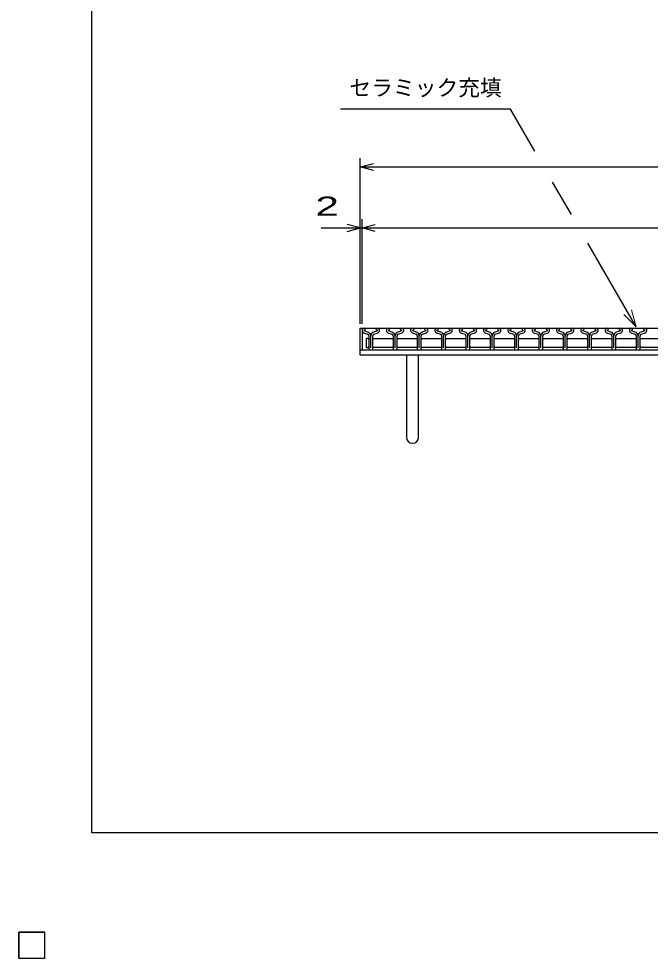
# Model space of a CAD drawing. Units: millimetres, scale not verified. Extents: x -1820 to 1724, y -1285 to 1059.
# Drawn here: x -1820 to -1095, y -1285 to -207 of the extents above; entities that cross this region are included whole.
import ezdxf
from ezdxf.enums import TextEntityAlignment as Align

# ---------------------------------------------------------------- set-up
doc = ezdxf.new("R2010")
doc.units = ezdxf.units.MM
doc.header["$LTSCALE"] = 10
for name, color, linetype, lineweight in [('0_2', 150, 'Continuous', 25), ('16', 3, 'Continuous', 25), ('19', 6, 'Continuous', 25), ('22', 2, 'Continuous', 25)]:
    doc.layers.add(name, color=color, linetype=linetype, lineweight=lineweight)
doc.styles.add('ベクトル', font='')
doc.styles.get('ベクトル').set_extended_font_data('ベクトル')

msp = doc.modelspace()

# ---------------------------------------------------------------- linework, layer by layer
at = {"layer": '0_2'}
for p, q in [((-1736, -1141), (-1736, 1059)), ((1724, -1141), (-1736, -1141))]:
    msp.add_line(p, q, dxfattribs=at)
at = {"layer": '0_2', "color": 4}
for p, q in [((-1255.52, -310.73), (-1450.52, -310.73)), ((-1227.72, -358.87), (-1255.52, -310.73)), ((-1185.66, -431.72), (-1207.28, -394.27)), ((-1111.45, -560.26), (-1166.76, -464.46))]:
    msp.add_line(p, q, dxfattribs=at)
at = {"layer": '0_2', "color": 4, "lineweight": 13}
for p, q in [((-1125.59, -546.11), (-1111.45, -560.26)), ((-1111.45, -560.26), (-1116.63, -540.94))]:
    msp.add_line(p, q, dxfattribs=at)
at = {"layer": '16'}
for p, q in [((-1426, -562), (-430, -562)), ((-1426, -562), (-1426, -587)), ((-1424.38, -567.18), (-1419.51, -568.89)), ((-1419.3, -566.53), (-1423.62, -565.01)), ((-1423.46, -564.31), (-1422.02, -563.61)), ((-1422.02, -563.61), (-1422.02, -563.38)), ((-1418.31, -570.59), (-1418.31, -586.31)), ((-1416, -584.71), (-1416, -570.64)), ((-1413.71, -586.31), (-1413.71, -570.59)), ((-1408.4, -565.01), (-1412.72, -566.53)), ((-1412.51, -568.89), (-1407.64, -567.18)), ((-1410, -563.38), (-1410, -563.61)), ((-1410, -563.61), (-1408.56, -564.31)), ((-1396.48, -567.18), (-1391.61, -568.89)), ((-1391.4, -566.53), (-1395.72, -565.01)), ((-1395.56, -564.31), (-1394.12, -563.61)), ((-1394.12, -563.61), (-1394.12, -563.38)), ((-1390.41, -570.59), (-1390.41, -586.31)), ((-1388.1, -584.71), (-1388.1, -570.64)), ((-1385.81, -586.31), (-1385.81, -570.59)), ((-1380.5, -565.01), (-1384.82, -566.53)), ((-1384.61, -568.89), (-1379.74, -567.18)), ((-1382.1, -563.38), (-1382.1, -563.61)), ((-1382.1, -563.61), (-1380.66, -564.31)), ((-1368.58, -567.18), (-1363.71, -568.89)), ((-1363.5, -566.53), (-1367.82, -565.01)), ((-1367.66, -564.31), (-1366.22, -563.61)), ((-1366.22, -563.61), (-1366.22, -563.38)), ((-1362.51, -570.59), (-1362.51, -586.31)), ((-1360.2, -584.71), (-1360.2, -570.64)), ((-1357.91, -586.31), (-1357.91, -570.59)), ((-1352.6, -565.01), (-1356.92, -566.53)), ((-1356.71, -568.89), (-1351.84, -567.18)), ((-1354.2, -563.38), (-1354.2, -563.61)), ((-1354.2, -563.61), (-1352.76, -564.31)), ((-1340.68, -567.18), (-1335.81, -568.89)), ((-1335.6, -566.53), (-1339.92, -565.01)), ((-1339.76, -564.31), (-1338.32, -563.61)), ((-1338.32, -563.61), (-1338.32, -563.38)), ((-1334.61, -570.59), (-1334.61, -586.31)), ((-1332.3, -584.71), (-1332.3, -570.64)), ((-1330.01, -586.31), (-1330.01, -570.59)), ((-1324.7, -565.01), (-1329.02, -566.53)), ((-1328.81, -568.89), (-1323.94, -567.18)), ((-1326.3, -563.38), (-1326.3, -563.61)), ((-1326.3, -563.61), (-1324.86, -564.31)), ((-1312.78, -567.18), (-1307.91, -568.89)), ((-1307.7, -566.53), (-1312.02, -565.01)), ((-1311.86, -564.31), (-1310.42, -563.61)), ((-1310.42, -563.61), (-1310.42, -563.38)), ((-1306.71, -570.59), (-1306.71, -586.31)), ((-1304.4, -584.71), (-1304.4, -570.64)), ((-1302.11, -586.31), (-1302.11, -570.59)), ((-1296.8, -565.01), (-1301.12, -566.53)), ((-1300.91, -568.89), (-1296.04, -567.18)), ((-1298.4, -563.38), (-1298.4, -563.61)), ((-1298.4, -563.61), (-1296.96, -564.31)), ((-1284.88, -567.18), (-1280.01, -568.89)), ((-1279.8, -566.53), (-1284.12, -565.01)), ((-1283.96, -564.31), (-1282.52, -563.61)), ((-1282.52, -563.61), (-1282.52, -563.38)), ((-1278.81, -570.59), (-1278.81, -586.31)), ((-1276.5, -584.71), (-1276.5, -570.64)), ((-1274.21, -586.31), (-1274.21, -570.59)), ((-1268.9, -565.01), (-1273.22, -566.53)), ((-1273.01, -568.89), (-1268.14, -567.18)), ((-1270.5, -563.38), (-1270.5, -563.61)), ((-1270.5, -563.61), (-1269.06, -564.31)), ((-1256.98, -567.18), (-1252.11, -568.89)), ((-1251.9, -566.53), (-1256.22, -565.01)), ((-1256.06, -564.31), (-1254.62, -563.61)), ((-1254.62, -563.61), (-1254.62, -563.38)), ((-1250.91, -570.59), (-1250.91, -586.31)), ((-1248.6, -584.71), (-1248.6, -570.64)), ((-1246.31, -586.31), (-1246.31, -570.59)), ((-1241, -565.01), (-1245.32, -566.53)), ((-1245.11, -568.89), (-1240.24, -567.18)), ((-1242.6, -563.38), (-1242.6, -563.61)), ((-1242.6, -563.61), (-1241.16, -564.31)), ((-1229.08, -567.18), (-1224.21, -568.89)), ((-1224, -566.53), (-1228.32, -565.01)), ((-1228.16, -564.31), (-1226.72, -563.61)), ((-1226.72, -563.61), (-1226.72, -563.38)), ((-1223.01, -570.59), (-1223.01, -586.31)), ((-1220.7, -584.71), (-1220.7, -570.64)), ((-1218.41, -586.31), (-1218.41, -570.59)), ((-1213.1, -565.01), (-1217.42, -566.53)), ((-1217.21, -568.89), (-1212.34, -567.18)), ((-1214.7, -563.38), (-1214.7, -563.61)), ((-1214.7, -563.61), (-1213.26, -564.31)), ((-1201.18, -567.18), (-1196.31, -568.89)), ((-1196.1, -566.53), (-1200.42, -565.01)), ((-1200.26, -564.31), (-1198.82, -563.61)), ((-1198.82, -563.61), (-1198.82, -563.38)), ((-1195.11, -570.59), (-1195.11, -586.31)), ((-1192.8, -584.71), (-1192.8, -570.64)), ((-1190.51, -586.31), (-1190.51, -570.59)), ((-1185.2, -565.01), (-1189.52, -566.53)), ((-1189.31, -568.89), (-1184.44, -567.18)), ((-1186.8, -563.38), (-1186.8, -563.61)), ((-1186.8, -563.61), (-1185.36, -564.31)), ((-1173.28, -567.18), (-1168.41, -568.89)), ((-1168.2, -566.53), (-1172.52, -565.01)), ((-1172.36, -564.31), (-1170.92, -563.61)), ((-1170.92, -563.61), (-1170.92, -563.38)), ((-1167.21, -570.59), (-1167.21, -586.31)), ((-1164.9, -584.71), (-1164.9, -570.64)), ((-1162.61, -586.31), (-1162.61, -570.59)), ((-1157.3, -565.01), (-1161.62, -566.53)), ((-1161.41, -568.89), (-1156.54, -567.18)), ((-1158.9, -563.38), (-1158.9, -563.61)), ((-1158.9, -563.61), (-1157.46, -564.31)), ((-1145.38, -567.18), (-1140.51, -568.89)), ((-1140.3, -566.53), (-1144.62, -565.01)), ((-1144.46, -564.31), (-1143.02, -563.61)), ((-1143.02, -563.61), (-1143.02, -563.38)), ((-1139.31, -570.59), (-1139.31, -586.31)), ((-1137, -584.71), (-1137, -570.64)), ((-1134.71, -586.31), (-1134.71, -570.59)), ((-1129.4, -565.01), (-1133.72, -566.53)), ((-1133.51, -568.89), (-1128.64, -567.18)), ((-1131, -563.38), (-1131, -563.61)), ((-1131, -563.61), (-1129.56, -564.31)), ((-1117.48, -567.18), (-1112.61, -568.89)), ((-1112.4, -566.53), (-1116.72, -565.01)), ((-1116.56, -564.31), (-1115.12, -563.61)), ((-1115.12, -563.61), (-1115.12, -563.38)), ((-1111.41, -570.59), (-1111.41, -586.31)), ((-1109.1, -584.71), (-1109.1, -570.64)), ((-1106.81, -586.31), (-1106.81, -570.59)), ((-1101.5, -565.01), (-1105.82, -566.53)), ((-1105.61, -568.89), (-1100.74, -567.18)), ((-1103.1, -563.38), (-1103.1, -563.61)), ((-1103.1, -563.61), (-1101.66, -564.31)), ((-1419.25, -574), (-1421.25, -574)), ((-1421.25, -574), (-1421.25, -584)), ((-1418.25, -575), (-1419.25, -574)), ((-1413.75, -575), (-1412.75, -574)), ((-1412.75, -574), (-1391.35, -574)), ((-1391.35, -574), (-1390.35, -575)), ((-1385.85, -575), (-1384.85, -574)), ((-1384.85, -574), (-1363.45, -574)), ((-1363.45, -574), (-1362.45, -575)), ((-1357.95, -575), (-1356.95, -574)), ((-1356.95, -574), (-1335.55, -574)), ((-1335.55, -574), (-1334.55, -575)), ((-1330.05, -575), (-1329.05, -574)), ((-1329.05, -574), (-1307.65, -574)), ((-1307.65, -574), (-1306.65, -575)), ((-1302.15, -575), (-1301.15, -574)), ((-1301.15, -574), (-1279.75, -574)), ((-1279.75, -574), (-1278.75, -575)), ((-1274.25, -575), (-1273.25, -574)), ((-1273.25, -574), (-1251.85, -574)), ((-1251.85, -574), (-1250.85, -575)), ((-1246.35, -575), (-1245.35, -574)), ((-1245.35, -574), (-1223.95, -574)), ((-1223.95, -574), (-1222.95, -575)), ((-1218.45, -575), (-1217.45, -574)), ((-1217.45, -574), (-1196.05, -574)), ((-1196.05, -574), (-1195.05, -575)), ((-1190.55, -575), (-1189.55, -574)), ((-1189.55, -574), (-1168.15, -574)), ((-1168.15, -574), (-1167.15, -575)), ((-1162.65, -575), (-1161.65, -574)), ((-1161.65, -574), (-1140.25, -574)), ((-1140.25, -574), (-1139.25, -575)), ((-1134.75, -575), (-1133.75, -574)), ((-1133.75, -574), (-1112.35, -574)), ((-1112.35, -574), (-1111.35, -575)), ((-1106.85, -575), (-1105.85, -574)), ((-1105.85, -574), (-1084.45, -574)), ((-1426, -587), (-430, -587)), ((-1421.25, -584), (-1419.25, -584)), ((-1419.25, -584), (-1418.25, -583)), ((-1417.61, -587.01), (-1414.41, -587.01)), ((-1412.75, -584), (-1413.75, -583)), ((-1391.35, -584), (-1412.75, -584)), ((-1390.35, -583), (-1391.35, -584)), ((-1389.71, -587.01), (-1386.51, -587.01)), ((-1384.85, -584), (-1385.85, -583)), ((-1363.45, -584), (-1384.85, -584)), ((-1362.45, -583), (-1363.45, -584)), ((-1361.81, -587.01), (-1358.61, -587.01)), ((-1356.95, -584), (-1357.95, -583)), ((-1335.55, -584), (-1356.95, -584)), ((-1334.55, -583), (-1335.55, -584)), ((-1333.91, -587.01), (-1330.71, -587.01)), ((-1329.05, -584), (-1330.05, -583)), ((-1307.65, -584), (-1329.05, -584)), ((-1306.65, -583), (-1307.65, -584)), ((-1306.01, -587.01), (-1302.81, -587.01)), ((-1301.15, -584), (-1302.15, -583)), ((-1279.75, -584), (-1301.15, -584)), ((-1278.75, -583), (-1279.75, -584)), ((-1278.11, -587.01), (-1274.91, -587.01)), ((-1273.25, -584), (-1274.25, -583)), ((-1251.85, -584), (-1273.25, -584)), ((-1250.85, -583), (-1251.85, -584)), ((-1250.21, -587.01), (-1247.01, -587.01)), ((-1245.35, -584), (-1246.35, -583)), ((-1223.95, -584), (-1245.35, -584)), ((-1222.95, -583), (-1223.95, -584)), ((-1222.31, -587.01), (-1219.11, -587.01)), ((-1217.45, -584), (-1218.45, -583)), ((-1196.05, -584), (-1217.45, -584)), ((-1195.05, -583), (-1196.05, -584)), ((-1194.41, -587.01), (-1191.21, -587.01)), ((-1189.55, -584), (-1190.55, -583)), ((-1168.15, -584), (-1189.55, -584)), ((-1167.15, -583), (-1168.15, -584)), ((-1166.51, -587.01), (-1163.31, -587.01)), ((-1161.65, -584), (-1162.65, -583)), ((-1140.25, -584), (-1161.65, -584)), ((-1139.25, -583), (-1140.25, -584)), ((-1138.61, -587.01), (-1135.41, -587.01)), ((-1133.75, -584), (-1134.75, -583)), ((-1112.35, -584), (-1133.75, -584)), ((-1111.35, -583), (-1112.35, -584)), ((-1110.71, -587.01), (-1107.51, -587.01)), ((-1105.85, -584), (-1106.85, -583)), ((-1084.45, -584), (-1105.85, -584)), ((-1820, -1255), (-1790, -1255)), ((-1820, -1285), (-1820, -1255)), ((-1820, -1255), (-1790, -1255)), ((-1820, -1285), (-1820, -1255)), ((-1820, -1255), (-1790, -1255)), ((-1820, -1285), (-1820, -1255)), ((-1820, -1255), (-1790, -1255)), ((-1820, -1285), (-1820, -1255)), ((-1820, -1255), (-1790, -1255)), ((-1820, -1285), (-1820, -1255)), ((-1790, -1285), (-1790, -1255)), ((-1790, -1285), (-1790, -1255)), ((-1790, -1285), (-1790, -1255)), ((-1790, -1285), (-1790, -1255)), ((-1790, -1285), (-1790, -1255)), ((-1820, -1285), (-1790, -1285)), ((-1820, -1285), (-1790, -1285)), ((-1820, -1285), (-1790, -1285)), ((-1820, -1285), (-1790, -1285)), ((-1820, -1285), (-1790, -1285))]:
    msp.add_line(p, q, dxfattribs=at)
for centre, radius, start, end in [((-1423.31, -564.7), 2.7, 90.98, 246.68), ((-1423.29, -564.72), 0.44, 111.91, 222.33), ((-1423.47, -563.45), 1.45, 2.5, 85.55), ((-1420.11, -570.59), 1.8, 0, 70.58), ((-1420.59, -570.94), 4.6, 3.78, 73.7), ((-1411.43, -570.94), 4.6, 106.3, 176.22), ((-1411.91, -570.59), 1.8, 109.42, 180), ((-1408.55, -563.45), 1.45, 94.45, 177.5), ((-1408.71, -564.7), 2.7, 293.32, 89.02002), ((-1408.73, -564.72), 0.44, 317.67, 68.08999), ((-1395.41, -564.7), 2.7, 90.98, 246.68), ((-1395.39, -564.72), 0.44, 111.91, 222.33), ((-1395.57, -563.45), 1.45, 2.5, 85.55), ((-1392.21, -570.59), 1.8, 0, 70.58), ((-1392.69, -570.94), 4.6, 3.78, 73.7), ((-1383.53, -570.94), 4.6, 106.3, 176.22), ((-1384.01, -570.59), 1.8, 109.42, 180), ((-1380.65, -563.45), 1.45, 94.45, 177.5), ((-1380.81, -564.7), 2.7, 293.32, 89.02002), ((-1380.83, -564.72), 0.44, 317.67, 68.08999), ((-1367.51, -564.7), 2.7, 90.98, 246.68), ((-1367.49, -564.72), 0.44, 111.91, 222.33), ((-1367.67, -563.45), 1.45, 2.5, 85.55), ((-1364.31, -570.59), 1.8, 0, 70.58), ((-1364.79, -570.94), 4.6, 3.78, 73.7), ((-1355.63, -570.94), 4.6, 106.3, 176.22), ((-1356.11, -570.59), 1.8, 109.42, 180), ((-1352.75, -563.45), 1.45, 94.45, 177.5), ((-1352.91, -564.7), 2.7, 293.32, 89.02002), ((-1352.93, -564.72), 0.44, 317.67, 68.08999), ((-1339.61, -564.7), 2.7, 90.98, 246.68), ((-1339.59, -564.72), 0.44, 111.91, 222.33), ((-1339.77, -563.45), 1.45, 2.5, 85.55), ((-1336.41, -570.59), 1.8, 0, 70.58), ((-1336.89, -570.94), 4.6, 3.78, 73.7), ((-1327.73, -570.94), 4.6, 106.3, 176.22), ((-1328.21, -570.59), 1.8, 109.42, 180), ((-1324.85, -563.45), 1.45, 94.45, 177.5), ((-1325.01, -564.7), 2.7, 293.32, 89.02002), ((-1325.03, -564.72), 0.44, 317.67, 68.08999), ((-1311.71, -564.7), 2.7, 90.98, 246.68), ((-1311.69, -564.72), 0.44, 111.91, 222.33), ((-1311.87, -563.45), 1.45, 2.5, 85.55), ((-1308.51, -570.59), 1.8, 0, 70.58), ((-1308.99, -570.94), 4.6, 3.78, 73.7), ((-1299.83, -570.94), 4.6, 106.3, 176.22), ((-1300.31, -570.59), 1.8, 109.42, 180), ((-1296.95, -563.45), 1.45, 94.45, 177.5), ((-1297.11, -564.7), 2.7, 293.32, 89.02002), ((-1297.13, -564.72), 0.44, 317.67, 68.08999), ((-1283.81, -564.7), 2.7, 90.98, 246.68), ((-1283.79, -564.72), 0.44, 111.91, 222.33), ((-1283.97, -563.45), 1.45, 2.5, 85.55), ((-1280.61, -570.59), 1.8, 0, 70.58), ((-1281.09, -570.94), 4.6, 3.78, 73.7), ((-1271.93, -570.94), 4.6, 106.3, 176.22), ((-1272.41, -570.59), 1.8, 109.42, 180), ((-1269.05, -563.45), 1.45, 94.45, 177.5), ((-1269.21, -564.7), 2.7, 293.32, 89.02002), ((-1269.23, -564.72), 0.44, 317.67, 68.08999), ((-1255.91, -564.7), 2.7, 90.98, 246.68), ((-1255.89, -564.72), 0.44, 111.91, 222.33), ((-1256.07, -563.45), 1.45, 2.5, 85.55), ((-1252.71, -570.59), 1.8, 0, 70.58), ((-1253.19, -570.94), 4.6, 3.78, 73.7), ((-1244.03, -570.94), 4.6, 106.3, 176.22), ((-1244.51, -570.59), 1.8, 109.42, 180), ((-1241.15, -563.45), 1.45, 94.45, 177.5), ((-1241.31, -564.7), 2.7, 293.32, 89.02002), ((-1241.33, -564.72), 0.44, 317.67, 68.08999), ((-1228.01, -564.7), 2.7, 90.98, 246.68), ((-1227.99, -564.72), 0.44, 111.91, 222.33), ((-1228.17, -563.45), 1.45, 2.5, 85.55), ((-1224.81, -570.59), 1.8, 0, 70.58), ((-1225.29, -570.94), 4.6, 3.78, 73.7), ((-1216.13, -570.94), 4.6, 106.3, 176.22), ((-1216.61, -570.59), 1.8, 109.42, 180), ((-1213.25, -563.45), 1.45, 94.45, 177.5), ((-1213.41, -564.7), 2.7, 293.32, 89.02002), ((-1213.43, -564.72), 0.44, 317.67, 68.08999), ((-1200.11, -564.7), 2.7, 90.98, 246.68), ((-1200.09, -564.72), 0.44, 111.91, 222.33), ((-1200.27, -563.45), 1.45, 2.5, 85.55), ((-1196.91, -570.59), 1.8, 0, 70.58), ((-1197.39, -570.94), 4.6, 3.78, 73.7), ((-1188.23, -570.94), 4.6, 106.3, 176.22), ((-1188.71, -570.59), 1.8, 109.42, 180), ((-1185.35, -563.45), 1.45, 94.45, 177.5), ((-1185.51, -564.7), 2.7, 293.32, 89.02002), ((-1185.53, -564.72), 0.44, 317.67, 68.08999), ((-1172.21, -564.7), 2.7, 90.98, 246.68), ((-1172.19, -564.72), 0.44, 111.91, 222.33), ((-1172.37, -563.45), 1.45, 2.5, 85.55), ((-1169.01, -570.59), 1.8, 0, 70.58), ((-1169.49, -570.94), 4.6, 3.78, 73.7), ((-1160.33, -570.94), 4.6, 106.3, 176.22), ((-1160.81, -570.59), 1.8, 109.42, 180), ((-1157.45, -563.45), 1.45, 94.45, 177.5), ((-1157.61, -564.7), 2.7, 293.32, 89.02002), ((-1157.63, -564.72), 0.44, 317.67, 68.08999), ((-1144.31, -564.7), 2.7, 90.98, 246.68), ((-1144.29, -564.72), 0.44, 111.91, 222.33), ((-1144.47, -563.45), 1.45, 2.5, 85.55), ((-1141.11, -570.59), 1.8, 0, 70.58), ((-1141.59, -570.94), 4.6, 3.78, 73.7), ((-1132.43, -570.94), 4.6, 106.3, 176.22), ((-1132.91, -570.59), 1.8, 109.42, 180), ((-1129.55, -563.45), 1.45, 94.45, 177.5), ((-1129.71, -564.7), 2.7, 293.32, 89.02002), ((-1129.73, -564.72), 0.44, 317.67, 68.08999), ((-1116.41, -564.7), 2.7, 90.98, 246.68), ((-1116.39, -564.72), 0.44, 111.91, 222.33), ((-1116.57, -563.45), 1.45, 2.5, 85.55), ((-1113.21, -570.59), 1.8, 0, 70.58), ((-1113.69, -570.94), 4.6, 3.78, 73.7), ((-1104.53, -570.94), 4.6, 106.3, 176.22), ((-1105.01, -570.59), 1.8, 109.42, 180), ((-1101.65, -563.45), 1.45, 94.45, 177.5), ((-1101.81, -564.7), 2.7, 293.32, 89.02002), ((-1101.83, -564.72), 0.44, 317.67, 68.08999), ((-1417.61, -586.31), 0.7, 180, 270), ((-1414.41, -586.31), 0.7, 270, 0), ((-1389.71, -586.31), 0.7, 180, 270), ((-1386.51, -586.31), 0.7, 270, 0), ((-1361.81, -586.31), 0.7, 180, 270), ((-1358.61, -586.31), 0.7, 270, 0), ((-1333.91, -586.31), 0.7, 180, 270), ((-1330.71, -586.31), 0.7, 270, 0), ((-1306.01, -586.31), 0.7, 180, 270), ((-1302.81, -586.31), 0.7, 270, 0), ((-1278.11, -586.31), 0.7, 180, 270), ((-1274.91, -586.31), 0.7, 270, 0), ((-1250.21, -586.31), 0.7, 180, 270), ((-1247.01, -586.31), 0.7, 270, 0), ((-1222.31, -586.31), 0.7, 180, 270), ((-1219.11, -586.31), 0.7, 270, 0), ((-1194.41, -586.31), 0.7, 180, 270), ((-1191.21, -586.31), 0.7, 270, 0), ((-1166.51, -586.31), 0.7, 180, 270), ((-1163.31, -586.31), 0.7, 270, 0), ((-1138.61, -586.31), 0.7, 180, 270), ((-1135.41, -586.31), 0.7, 270, 0), ((-1110.71, -586.31), 0.7, 180, 270), ((-1107.51, -586.31), 0.7, 270, 0)]:
    msp.add_arc(centre, radius, start, end, dxfattribs=at)
at = {"layer": '19'}
for p, q in [((-1428, -587), (-1428, -562)), ((-1428, -562), (-1426, -562)), ((-1428, -587), (-428, -587)), ((-1428, -593), (-1428, -587)), ((-428, -593), (-1428, -593)), ((-1375, -593), (-1375, -687)), ((-1361, -687), (-1361, -593))]:
    msp.add_line(p, q, dxfattribs=at)
msp.add_arc((-1368, -687), 7, 180, 0, dxfattribs=at)
at = {"layer": '22', "color": 4}
for p, q in [((-1428, -557), (-1428, -367)), ((-1428, -377), (-1413, -373)), ((-1413, -381), (-1428, -377)), ((-1428, -377), (-428, -377)), ((-1428, -557), (-1428, -437)), ((-1426, -557), (-1426, -437)), ((-1473, -447), (-1428, -447)), ((-1428, -447), (-1443, -443)), ((-1443, -451), (-1428, -447)), ((-1428, -447), (-1426, -447)), ((-1426, -447), (-1411, -443)), ((-1411, -451), (-1426, -447)), ((-1426, -447), (-430, -447)), ((-1790, -1255), (-1820, -1255)), ((-1820, -1255), (-1820, -1285)), ((-1790, -1255), (-1820, -1255)), ((-1820, -1255), (-1820, -1285)), ((-1790, -1255), (-1820, -1255)), ((-1820, -1255), (-1820, -1285)), ((-1790, -1285), (-1790, -1255)), ((-1790, -1285), (-1790, -1255)), ((-1790, -1285), (-1790, -1255)), ((-1820, -1285), (-1790, -1285)), ((-1820, -1285), (-1790, -1285)), ((-1820, -1285), (-1790, -1285))]:
    msp.add_line(p, q, dxfattribs=at)
at = {"layer": '22'}
for p, q in [((-1790, -1255), (-1820, -1255)), ((-1820, -1255), (-1820, -1285)), ((-1790, -1255), (-1820, -1255)), ((-1820, -1255), (-1820, -1285)), ((-1790, -1255), (-1820, -1255)), ((-1820, -1255), (-1820, -1285)), ((-1790, -1285), (-1790, -1255)), ((-1790, -1285), (-1790, -1255)), ((-1790, -1285), (-1790, -1255)), ((-1820, -1285), (-1790, -1285)), ((-1820, -1285), (-1790, -1285)), ((-1820, -1285), (-1790, -1285))]:
    msp.add_line(p, q, dxfattribs=at)

# ---------------------------------------------------------------- texts
at = {"layer": '0_2', "color": 2, "style": 'ベクトル'}
msp.add_text('セラミック充填', height=18.33, dxfattribs=at).set_placement((-1265.52, -300.73), align=Align.BOTTOM_RIGHT)
at = {"layer": '22', "style": 'ベクトル', "width": 1.65}
msp.add_text(' 2 ', height=21.99, dxfattribs=at).set_placement((-1493, -422), align=Align.MIDDLE_LEFT)

doc.saveas('drawing.dxf')
